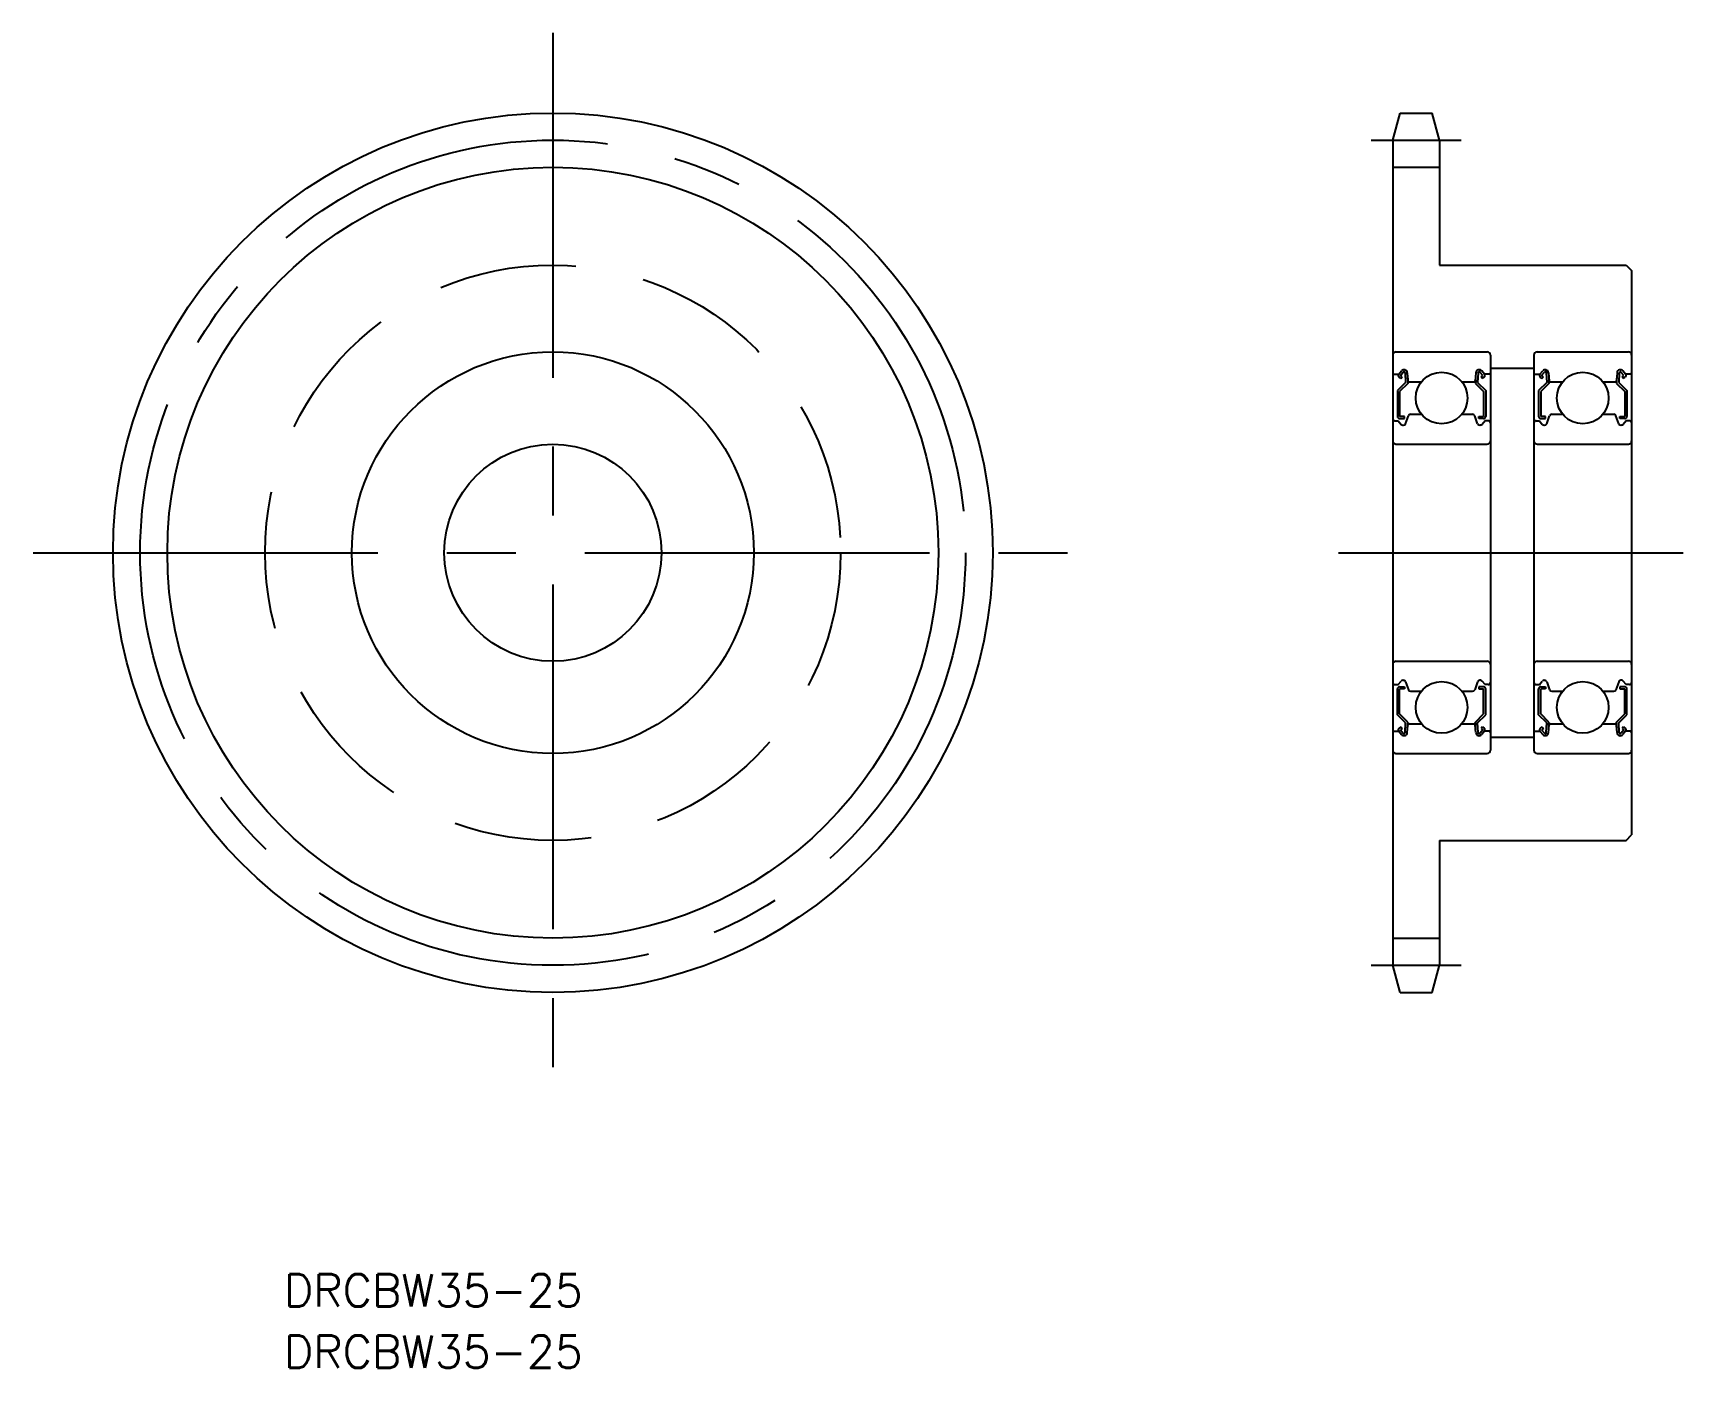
# Model space of a CAD drawing. Extents: x -48 to 104, y -75 to 48.
import ezdxf

# ---------------------------------------------------------------- set-up
doc = ezdxf.new("R2010")
doc.units = 0
doc.linetypes.add('CENTER', pattern=[50.8, 31.75, -6.35, 6.35, -6.35])
doc.linetypes.add('DASHED', pattern=[19.05, 12.7, -6.35])
doc.layers.get('0').update_dxf_attribs({"linetype": 'CONTINUOUS'})
doc.layers.add('CENTER', color=1, linetype='CENTER')
doc.styles.get("Standard").update_dxf_attribs({"font": 'txt.shx', "height": 3, "bigfont": 'bigfont.shx'})

# ---------------------------------------------------------------- blocks, each defined once
blk = doc.blocks.new('*U19')
at = {"color": 7, "linetype": 'CONTINUOUS'}
blk.add_text('DRCBW35-25', height=3, dxfattribs=at).set_placement((-24.76, -69.44))
blk = doc.blocks.new('*U20')
at = {"color": 7, "linetype": 'CONTINUOUS'}
blk.add_text('DRCBW35-25', height=3, dxfattribs=at).set_placement((-24.76, -75.09))

msp = doc.modelspace()

# ---------------------------------------------------------------- linework, layer by layer
at = {"color": 7, "linetype": 'CONTINUOUS'}
for p, q in [((77.34, 38), (78.01, 40.5)), ((78.01, 40.5), (80.97, 40.5)), ((81.64, 38), (80.97, 40.5)), ((77.34, 38), (77.34, -38)), ((81.64, 38), (81.64, 26.5)), ((77.34, 35.5), (81.64, 35.5)), ((81.64, 26.5), (98.84, 26.5)), ((98.84, 26.5), (99.34, 26)), ((99.34, 26), (99.34, -26)), ((77.64, 18.5), (86.04, 18.5)), ((90.64, 18.5), (99.04, 18.5)), ((77.34, 18.2), (77.34, -18.2)), ((77.9, 16.45), (78.15, 16.75)), ((86.34, 18.2), (86.34, -18.2)), ((86.34, 17), (90.34, 17)), ((90.34, 18.2), (90.34, -18.2)), ((90.9, 16.45), (91.15, 16.75)), ((99.34, 18.2), (99.34, -18.2)), ((77.44, 16.45), (77.9, 16.45)), ((78.52, 15.68), (77.77, 14.93)), ((78.08, 16.04), (77.92, 16.17)), ((78.72, 15.6), (77.97, 14.85)), ((78.05, 16.32), (78.3, 16.62)), ((78.21, 16.19), (78.05, 16.32)), ((78.08, 16.04), (78.21, 16.19)), ((78.48, 16.56), (78.52, 15.68)), ((78.68, 16.58), (78.74, 15.84)), ((78.72, 16.07), (78.72, 15.6)), ((78.84, 15.75), (79.99, 15.75)), ((83.69, 15.75), (84.84, 15.75)), ((85, 16.57), (84.94, 15.84)), ((84.96, 16.07), (84.96, 15.6)), ((84.96, 15.6), (85.71, 14.85)), ((85.2, 16.56), (85.16, 15.68)), ((85.16, 15.68), (85.91, 14.93)), ((85.63, 16.32), (85.38, 16.61)), ((85.47, 16.19), (85.63, 16.32)), ((85.6, 16.04), (85.47, 16.19)), ((85.78, 16.45), (85.53, 16.74)), ((85.6, 16.04), (85.75, 16.17)), ((86.24, 16.45), (85.78, 16.45)), ((90.44, 16.45), (90.9, 16.45)), ((91.52, 15.68), (90.77, 14.93)), ((91.08, 16.04), (90.92, 16.17)), ((91.72, 15.6), (90.97, 14.85)), ((91.05, 16.32), (91.3, 16.62)), ((91.21, 16.19), (91.05, 16.32)), ((91.08, 16.04), (91.21, 16.19)), ((91.48, 16.56), (91.52, 15.68)), ((91.68, 16.58), (91.74, 15.84)), ((91.72, 16.07), (91.72, 15.6)), ((91.84, 15.75), (92.99, 15.75)), ((96.69, 15.75), (97.84, 15.75)), ((98, 16.57), (97.94, 15.84)), ((97.96, 16.07), (97.96, 15.6)), ((97.96, 15.6), (98.71, 14.85)), ((98.2, 16.56), (98.16, 15.68)), ((98.16, 15.68), (98.91, 14.93)), ((98.63, 16.32), (98.38, 16.61)), ((98.47, 16.19), (98.63, 16.32)), ((98.6, 16.04), (98.47, 16.19)), ((98.78, 16.45), (98.53, 16.74)), ((98.6, 16.04), (98.75, 16.17)), ((99.24, 16.45), (98.78, 16.45)), ((77.77, 14.93), (77.77, 12.55)), ((77.97, 14.85), (77.97, 12.55)), ((85.71, 14.85), (85.71, 12.55)), ((85.91, 14.93), (85.91, 12.55)), ((90.77, 14.93), (90.77, 12.55)), ((90.97, 14.85), (90.97, 12.55)), ((98.71, 14.85), (98.71, 12.55)), ((98.91, 14.93), (98.91, 12.55)), ((78.42, 12.55), (77.97, 12.55)), ((77.97, 12.35), (78.42, 12.35)), ((78.42, 12.35), (78.42, 12.55)), ((78.52, 11.88), (78.79, 12.62)), ((78.98, 12.75), (79.99, 12.75)), ((83.69, 12.75), (84.7, 12.75)), ((85.16, 11.88), (84.89, 12.62)), ((85.26, 12.55), (85.71, 12.55)), ((85.26, 12.35), (85.26, 12.55)), ((85.71, 12.35), (85.26, 12.35)), ((91.42, 12.55), (90.97, 12.55)), ((90.97, 12.35), (91.42, 12.35)), ((91.42, 12.35), (91.42, 12.55)), ((91.52, 11.88), (91.79, 12.62)), ((91.98, 12.75), (92.99, 12.75)), ((96.69, 12.75), (97.7, 12.75)), ((98.16, 11.88), (97.89, 12.62)), ((98.26, 12.55), (98.71, 12.55)), ((98.26, 12.35), (98.26, 12.55)), ((98.71, 12.35), (98.26, 12.35)), ((77.54, 12.15), (77.84, 12.15)), ((77.84, 12.15), (78.11, 11.82)), ((78.27, 11.75), (78.33, 11.75)), ((85.41, 11.75), (85.35, 11.75)), ((85.84, 12.15), (85.56, 11.82)), ((86.14, 12.15), (85.84, 12.15)), ((90.54, 12.15), (90.84, 12.15)), ((90.84, 12.15), (91.11, 11.82)), ((91.27, 11.75), (91.33, 11.75)), ((98.41, 11.75), (98.35, 11.75)), ((98.84, 12.15), (98.56, 11.82)), ((99.14, 12.15), (98.84, 12.15)), ((77.64, 10), (86.04, 10)), ((90.64, 10), (99.04, 10)), ((77.64, -10), (86.04, -10)), ((90.64, -10), (99.04, -10)), ((77.54, -12.15), (77.84, -12.15)), ((77.84, -12.15), (78.11, -11.82)), ((78.27, -11.75), (78.33, -11.75)), ((78.52, -11.88), (78.79, -12.62)), ((85.16, -11.88), (84.89, -12.62)), ((85.41, -11.75), (85.35, -11.75)), ((85.84, -12.15), (85.56, -11.82)), ((86.14, -12.15), (85.84, -12.15)), ((90.54, -12.15), (90.84, -12.15)), ((90.84, -12.15), (91.11, -11.82)), ((91.27, -11.75), (91.33, -11.75)), ((91.52, -11.88), (91.79, -12.62)), ((98.16, -11.88), (97.89, -12.62)), ((98.41, -11.75), (98.35, -11.75)), ((98.84, -12.15), (98.56, -11.82)), ((99.14, -12.15), (98.84, -12.15)), ((77.77, -14.93), (77.77, -12.55)), ((77.97, -12.35), (78.42, -12.35)), ((77.97, -14.85), (77.97, -12.55)), ((78.42, -12.55), (77.97, -12.55)), ((78.42, -12.35), (78.42, -12.55)), ((78.98, -12.75), (79.99, -12.75)), ((79.23, -12.75), (79.23, -12.75)), ((79.48, -12.75), (79.48, -12.75)), ((83.69, -12.75), (84.7, -12.75)), ((85.71, -12.35), (85.26, -12.35)), ((85.26, -12.35), (85.26, -12.55)), ((85.26, -12.55), (85.71, -12.55)), ((85.71, -14.85), (85.71, -12.55)), ((85.91, -14.93), (85.91, -12.55)), ((90.77, -14.93), (90.77, -12.55)), ((90.97, -12.35), (91.42, -12.35)), ((90.97, -14.85), (90.97, -12.55)), ((91.42, -12.55), (90.97, -12.55)), ((91.42, -12.35), (91.42, -12.55)), ((91.98, -12.75), (92.99, -12.75)), ((92.23, -12.75), (92.23, -12.75)), ((92.48, -12.75), (92.48, -12.75)), ((96.69, -12.75), (97.7, -12.75)), ((98.71, -12.35), (98.26, -12.35)), ((98.26, -12.35), (98.26, -12.55)), ((98.26, -12.55), (98.71, -12.55)), ((98.71, -14.85), (98.71, -12.55)), ((98.91, -14.93), (98.91, -12.55)), ((78.52, -15.68), (77.77, -14.93)), ((78.72, -15.6), (77.97, -14.85)), ((84.96, -15.6), (85.71, -14.85)), ((85.16, -15.68), (85.91, -14.93)), ((91.52, -15.68), (90.77, -14.93)), ((91.72, -15.6), (90.97, -14.85)), ((97.96, -15.6), (98.71, -14.85)), ((98.16, -15.68), (98.91, -14.93)), ((77.44, -16.45), (77.9, -16.45)), ((77.9, -16.45), (78.15, -16.75)), ((78.08, -16.04), (77.92, -16.17)), ((78.21, -16.19), (78.05, -16.32)), ((78.05, -16.32), (78.3, -16.62)), ((78.08, -16.04), (78.21, -16.19)), ((78.48, -16.56), (78.52, -15.68)), ((78.68, -16.58), (78.74, -15.84)), ((78.72, -16.07), (78.72, -15.6)), ((78.84, -15.75), (79.99, -15.75)), ((83.69, -15.75), (84.84, -15.75)), ((85, -16.57), (84.94, -15.84)), ((84.96, -16.07), (84.96, -15.6)), ((85.2, -16.56), (85.16, -15.68)), ((85.63, -16.32), (85.38, -16.61)), ((85.6, -16.04), (85.47, -16.19)), ((85.47, -16.19), (85.63, -16.32)), ((85.78, -16.45), (85.53, -16.74)), ((85.6, -16.04), (85.75, -16.17)), ((86.24, -16.45), (85.78, -16.45)), ((90.44, -16.45), (90.9, -16.45)), ((90.9, -16.45), (91.15, -16.75)), ((91.08, -16.04), (90.92, -16.17)), ((91.21, -16.19), (91.05, -16.32)), ((91.05, -16.32), (91.3, -16.62)), ((91.08, -16.04), (91.21, -16.19)), ((91.48, -16.56), (91.52, -15.68)), ((91.68, -16.58), (91.74, -15.84)), ((91.72, -16.07), (91.72, -15.6)), ((91.84, -15.75), (92.99, -15.75)), ((96.69, -15.75), (97.84, -15.75)), ((98, -16.57), (97.94, -15.84)), ((97.96, -16.07), (97.96, -15.6)), ((98.2, -16.56), (98.16, -15.68)), ((98.63, -16.32), (98.38, -16.61)), ((98.6, -16.04), (98.47, -16.19)), ((98.47, -16.19), (98.63, -16.32)), ((98.78, -16.45), (98.53, -16.74)), ((98.6, -16.04), (98.75, -16.17)), ((99.24, -16.45), (98.78, -16.45)), ((86.34, -17), (90.34, -17)), ((77.64, -18.5), (86.04, -18.5)), ((90.64, -18.5), (99.04, -18.5)), ((81.64, -26.5), (81.64, -38)), ((81.64, -26.5), (98.84, -26.5)), ((98.84, -26.5), (99.34, -26)), ((77.34, -35.5), (81.64, -35.5)), ((78.01, -40.5), (77.34, -38)), ((80.97, -40.5), (81.64, -38)), ((78.01, -40.5), (80.97, -40.5))]:
    msp.add_line(p, q, dxfattribs=at)
for centre, radius in [((0, 0), 40.5), ((0, 0), 18.5), ((81.84, 14.25), 2.38), ((94.84, 14.25), 2.38), ((0, 0), 10), ((81.84, -14.25), 2.38), ((94.84, -14.25), 2.38)]:
    msp.add_circle(centre, radius, dxfattribs=at)
at = {"color": 3, "linetype": 'CONTINUOUS'}
msp.add_circle((0, 0), 35.5, dxfattribs=at)
at = {"color": 3, "linetype": 'DASHED'}
msp.add_circle((0, 0), 26.5, dxfattribs=at)
at = {"color": 7, "linetype": 'CONTINUOUS'}
for centre, radius, start, end in [((77.64, 18.2), 0.3, 90, 180), ((86.04, 18.2), 0.3, 0, 90), ((90.64, 18.2), 0.3, 90, 180), ((99.04, 18.2), 0.3, 0, 90), ((78.38, 16.55), 0.3, 4.9967, 140.001), ((85.3, 16.55), 0.303, 40.0459, 175.0792), ((91.38, 16.55), 0.3, 4.9967, 140.001), ((98.3, 16.55), 0.303, 40.0459, 175.0792), ((77.44, 16.55), 0.1, 180, 270), ((78.05, 16.32), 0.2, 140.001, 230.0801), ((78.38, 16.56), 0.1, 2.8199, 140.0012), ((78.84, 15.85), 0.1, 184.9967, 269.9995), ((84.84, 15.85), 0.1, 269.9995, 354.8557), ((85.3, 16.55), 0.103, 39.874, 175.0048), ((85.63, 16.32), 0.2, 309.9138, 40.1318), ((86.24, 16.55), 0.1, 269.9995, 359.9913), ((90.44, 16.55), 0.1, 180, 270), ((91.05, 16.32), 0.2, 140.001, 230.0801), ((91.38, 16.56), 0.1, 2.8199, 140.0012), ((91.84, 15.85), 0.1, 184.9967, 269.9995), ((97.84, 15.85), 0.1, 269.9995, 354.8557), ((98.3, 16.55), 0.103, 39.874, 175.0048), ((98.63, 16.32), 0.2, 309.9138, 40.1318), ((99.24, 16.55), 0.1, 269.9995, 359.9913), ((77.97, 12.55), 0.2, 180, 270), ((78.98, 12.55), 0.2, 90, 159.9919), ((84.7, 12.55), 0.2, 19.8845, 90.0002), ((85.71, 12.55), 0.2, 269.9998, 359.9956), ((90.97, 12.55), 0.2, 180, 270), ((91.98, 12.55), 0.2, 90, 159.9919), ((97.7, 12.55), 0.2, 19.8845, 90.0002), ((98.71, 12.55), 0.2, 269.9998, 359.9956), ((77.54, 11.95), 0.2, 90, 180), ((78.27, 11.95), 0.2, 219.9921, 270), ((78.33, 11.95), 0.2, 270, 339.9919), ((85.35, 11.95), 0.2, 199.8883, 269.9998), ((85.41, 11.95), 0.2, 269.9998, 319.8616), ((86.14, 11.95), 0.2, 359.9956, 90.0002), ((90.54, 11.95), 0.2, 90, 180), ((91.27, 11.95), 0.2, 219.9921, 270), ((91.33, 11.95), 0.2, 270, 339.9919), ((98.35, 11.95), 0.2, 199.8883, 269.9998), ((98.41, 11.95), 0.2, 269.9998, 319.8616), ((99.14, 11.95), 0.2, 359.9956, 90.0002), ((77.64, 10.3), 0.3, 180, 270), ((86.04, 10.3), 0.3, 270, 0), ((90.64, 10.3), 0.3, 180, 270), ((99.04, 10.3), 0.3, 270, 0), ((77.64, -10.3), 0.3, 90, 180), ((86.04, -10.3), 0.3, 0, 90), ((90.64, -10.3), 0.3, 90, 180), ((99.04, -10.3), 0.3, 0, 90), ((77.54, -11.95), 0.2, 180, 270), ((78.27, -11.95), 0.2, 90, 140.0079), ((78.33, -11.95), 0.2, 20.0081, 90), ((85.35, -11.95), 0.2, 90.0002, 160.1117), ((85.41, -11.95), 0.2, 40.1384, 90.0002), ((86.14, -11.95), 0.2, 269.9998, 0.0044), ((90.54, -11.95), 0.2, 180, 270), ((91.27, -11.95), 0.2, 90, 140.0079), ((91.33, -11.95), 0.2, 20.0081, 90), ((98.35, -11.95), 0.2, 90.0002, 160.1117), ((98.41, -11.95), 0.2, 40.1384, 90.0002), ((99.14, -11.95), 0.2, 269.9998, 0.0044), ((77.97, -12.55), 0.2, 90, 180), ((78.98, -12.55), 0.2, 200.0081, 270), ((84.7, -12.55), 0.2, 269.9998, 340.1155), ((85.71, -12.55), 0.2, 0.0044, 90.0002), ((90.97, -12.55), 0.2, 90, 180), ((91.98, -12.55), 0.2, 200.0081, 270), ((97.7, -12.55), 0.2, 269.9998, 340.1155), ((98.71, -12.55), 0.2, 0.0044, 90.0002), ((77.44, -16.55), 0.1, 90, 180), ((78.05, -16.32), 0.2, 129.9199, 219.999), ((78.38, -16.55), 0.3, 219.999, 355.0033), ((78.38, -16.56), 0.1, 219.9988, 357.1801), ((78.84, -15.85), 0.1, 90.0005, 175.0033), ((84.84, -15.85), 0.1, 5.1443, 90.0005), ((85.3, -16.55), 0.303, 184.9208, 319.9541), ((85.3, -16.55), 0.103, 184.9952, 320.126), ((85.63, -16.32), 0.2, 319.8682, 50.0862), ((86.24, -16.55), 0.1, 0.0087, 90.0005), ((90.44, -16.55), 0.1, 90, 180), ((91.05, -16.32), 0.2, 129.9199, 219.999), ((91.38, -16.55), 0.3, 219.999, 355.0033), ((91.38, -16.56), 0.1, 219.9988, 357.1801), ((91.84, -15.85), 0.1, 90.0005, 175.0033), ((97.84, -15.85), 0.1, 5.1443, 90.0005), ((98.3, -16.55), 0.303, 184.9208, 319.9541), ((98.3, -16.55), 0.103, 184.9952, 320.126), ((98.63, -16.32), 0.2, 319.8682, 50.0862), ((99.24, -16.55), 0.1, 0.0087, 90.0005), ((77.64, -18.2), 0.3, 180, 270), ((86.04, -18.2), 0.3, 270, 0), ((90.64, -18.2), 0.3, 180, 270), ((99.04, -18.2), 0.3, 270, 0)]:
    msp.add_arc(centre, radius, start, end, dxfattribs=at)
at = {"layer": 'CENTER', "color": 1, "linetype": 'CENTER'}
for p, q in [((0, 47.87), (0, -47.87)), ((75.34, 38), (83.64, 38)), ((-47.87, 0), (47.87, 0)), ((72.34, 0), (104.34, 0)), ((75.34, -38), (83.64, -38))]:
    msp.add_line(p, q, dxfattribs=at)
msp.add_circle((0, 0), 38, dxfattribs=at)

# ---------------------------------------------------------------- block references
at = {"color": 7, "linetype": 'CONTINUOUS'}
for name in ['*U19', '*U20']:
    msp.add_blockref(name, (0, 0), dxfattribs=at)

doc.saveas('drawing.dxf')
